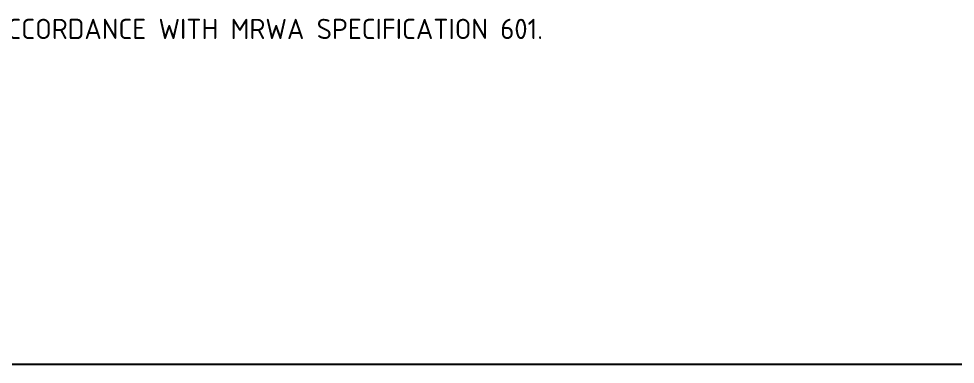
# Model space of a CAD drawing. Extents: x 0 to 420, y 0 to 297.
# Drawn here: x 189 to 304.5, y 4.5 to 47.1 of the extents above; entities that cross this region are included whole.
import ezdxf
from ezdxf.enums import TextEntityAlignment as Align

# ---------------------------------------------------------------- set-up
doc = ezdxf.new("R2010")
doc.units = 0
doc.header["$LTSCALE"] = 0.3
doc.header["$MEASUREMENT"] = 0
doc.layers.get('0').update_dxf_attribs({"linetype": 'CONTINUOUS'})
for name, color, linetype in [('NOTES', 1, 'CONTINUOUS'), ('TBLK18', 4, 'CONTINUOUS'), ('TBLK25', 1, 'CONTINUOUS'), ('TBLK35', 3, 'CONTINUOUS'), ('TBLK50', 7, 'CONTINUOUS')]:
    doc.layers.add(name, color=color, linetype=linetype)
doc.styles.add('iso', font='iso3098b.shx')

# ---------------------------------------------------------------- blocks, each defined once
blk = doc.blocks.new('A3BBLK')
at = {"layer": 'TBLK50'}
blk.add_line((13, 4.5), (415.5, 4.5), dxfattribs=at)
blk = doc.blocks.new('a3_in_vtblk std dwg')
blk.add_blockref('A3BBLK', (0, 0))
at = {"layer": 'TBLK18', "style": 'iso'}
blk.add_attdef('MR_DIRECTORATE', text='', height=1.5, dxfattribs=at).set_placement((381.5, 68.12), align=Align.CENTER)
for tag, p in [('STREET_NAME', (355.51, 62.1)), ('SUBURB_POSTCODE', (388.49, 62.1)), ('TELEPHONE_NO.', (368.31, 59.84)), ('FAX_NO.', (393.56, 59.84))]:
    blk.add_attdef(tag, p, '', height=1.5, dxfattribs=at)
at = {"layer": 'TBLK25', "style": 'iso'}
for tag, height, p in [('MR_BRANCH', 2, (381.5, 65.2)), ('ROAD_SECTION', 1.75, (384.5, 29.16)), ('SLK', 1.75, (384.5, 26.11)), ('CHAINAGE', 1.75, (384.5, 19.21))]:
    blk.add_attdef(tag, text='', height=height, dxfattribs=at).set_placement(p, align=Align.CENTER)
for tag, p, height in [('FILE_NUMBER', (371.77, 54.24), 2.5), ('DESIGNED_/_DRAWN', (371.77, 49.49), 2), ('VERIFIED', (371.77, 44.49), 2), ('APPROVED', (371.77, 39.49), 2), ('LOCAL_AUTHORITY', (370.48, 16.73), 1.25)]:
    blk.add_attdef(tag, p, '', height=height, dxfattribs=at)
at = {"layer": 'TBLK35', "style": 'iso', "width": 0.9}
for tag, p in [('ROAD_PROJECT&NUMBER', (384.5, 32.23)), ('DRAWING_DESCRIPTION', (384.5, 22.29))]:
    blk.add_attdef(tag, text='', height=2.5, dxfattribs=at).set_placement(p, align=Align.CENTER)
at = {"layer": 'TBLK50', "style": 'iso'}
blk.add_attdef('MRWA_DRG_NUMBER', (356.29, 6.08), '', height=5, dxfattribs=at)

msp = doc.modelspace()

# ---------------------------------------------------------------- block references
msp.add_blockref('a3_in_vtblk std dwg', (0, 0))

# ---------------------------------------------------------------- texts
at = {"layer": 'NOTES', "style": 'iso'}
msp.add_text('2. MATERIALS : SIGN MATERIALS, MANUFACTURE AND INSTALLATION TO BE IN ACCORDANCE WITH MRWA SPECIFICATION 601.', height=2.5, dxfattribs=at).set_placement((65.487803, 44.611731))

doc.saveas('drawing.dxf')
